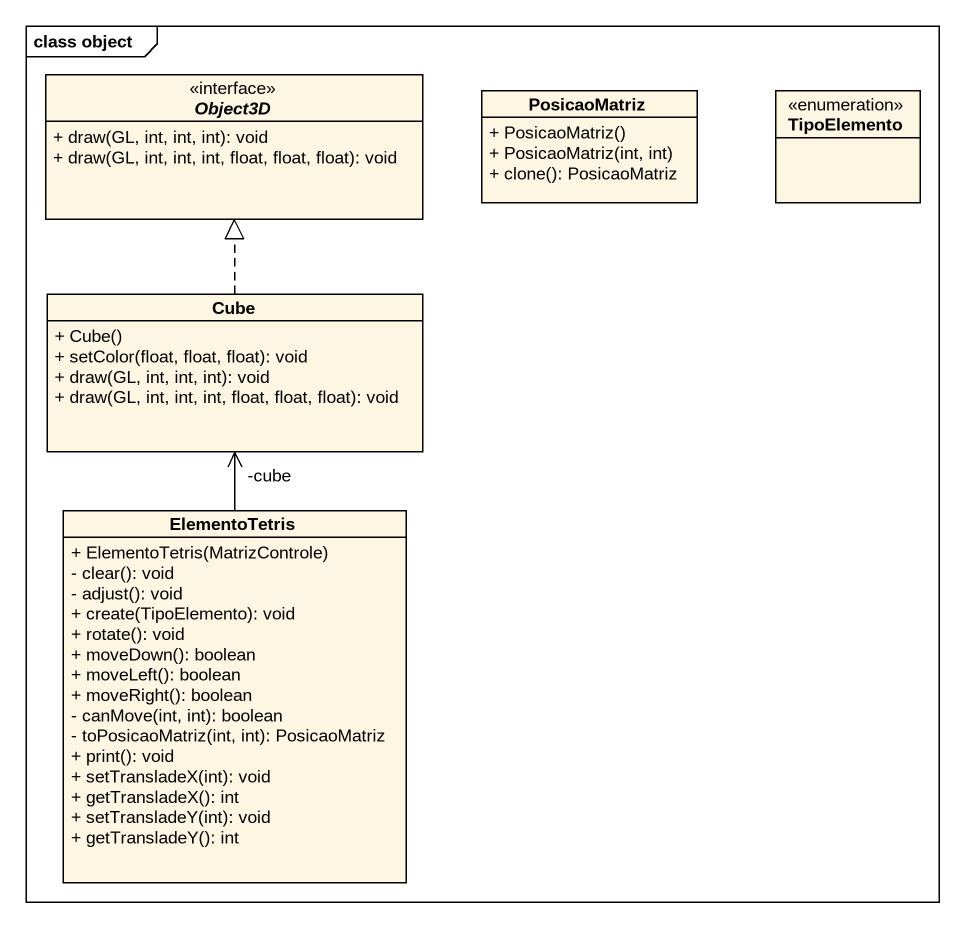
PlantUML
@startuml
mainframe class object
hide circle
hide empty members
skinparam classAttributeIconSize 0
interface Object3D <<interface>> {
  + draw(GL, int, int, int): void
  + draw(GL, int, int, int, float, float, float): void
}
class PosicaoMatriz {
  + PosicaoMatriz()
  + PosicaoMatriz(int, int)
  + clone(): PosicaoMatriz
}
enum TipoElemento
class Cube {
  + Cube()
  + setColor(float, float, float): void
  + draw(GL, int, int, int): void
  + draw(GL, int, int, int, float, float, float): void
}
class ElementoTetris {
  + ElementoTetris(MatrizControle)
  - clear(): void
  - adjust(): void
  + create(TipoElemento): void
  + rotate(): void
  + moveDown(): boolean
  + moveLeft(): boolean
  + moveRight(): boolean
  - canMove(int, int): boolean
  - toPosicaoMatriz(int, int): PosicaoMatriz
  + print(): void
  + setTransladeX(int): void
  + getTransladeX(): int
  + setTransladeY(int): void
  + getTransladeY(): int
}
Cube .up.|> Object3D
ElementoTetris -up-> "-cube" Cube
@enduml
